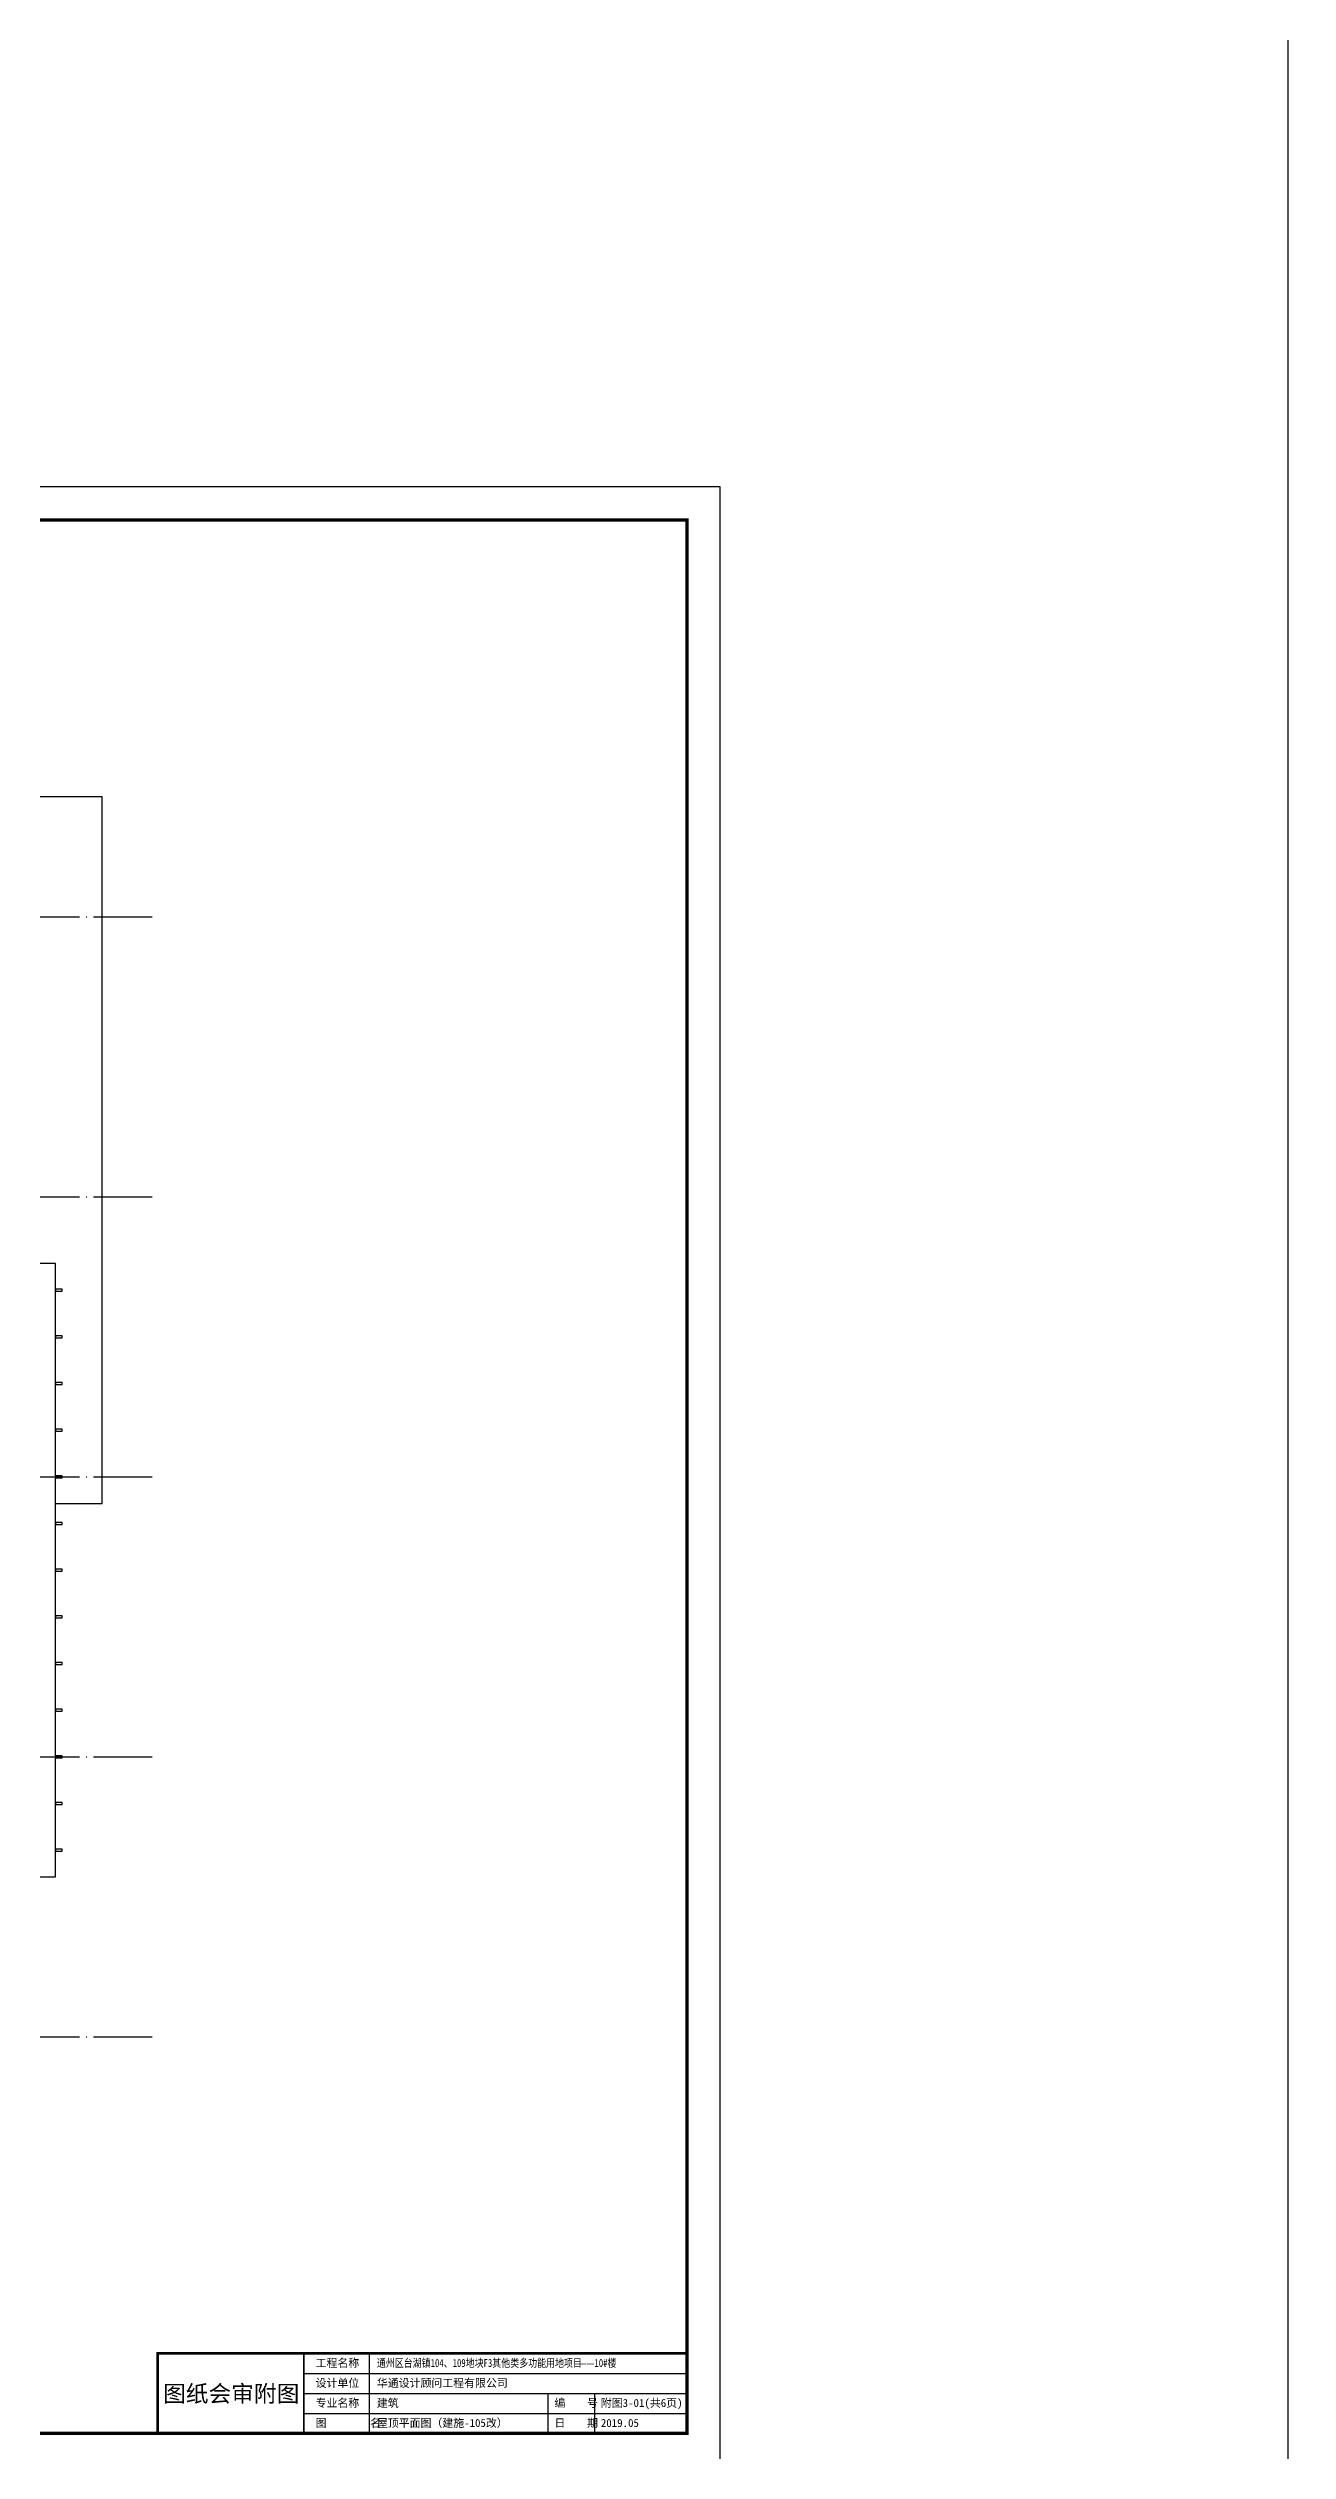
# Model space of a CAD drawing. Extents: x -186750 to 855523, y -12902 to 560425.
# Drawn here: x 45377 to 82585, y 284576 to 356657 of the extents above; entities that cross this region are included whole.
import ezdxf
from ezdxf.enums import TextEntityAlignment as Align
from ezdxf.xclip import XClip

# ---------------------------------------------------------------- set-up
doc = ezdxf.new("R2010")
doc.units = 0
doc.header["$LTSCALE"] = 1000
doc.header["$MEASUREMENT"] = 0
doc.header["$XCLIPFRAME"] = 0
doc.linetypes.add('104-10 轴网$0$DOTE', pattern=[2.4200000000000004, 2, -0.2, 0.02, -0.2])
doc.linetypes.add('X-104 8#10#平面$0$109-34 轴网$0$L1$0$$AUDIT_BAD_LTYPE1', pattern=[0])
doc.layers.add('10#楼幕墙$0$04-不打印_辅助线', color=165, linetype='Continuous', plot=False)
for name, color, linetype in [('10#楼幕墙$0$A-C_玻璃幕墙', 140, 'Continuous'), ('10#楼幕墙$0$A-O_屋面', 252, 'Continuous'), ('104-10 轴网$0$A_AXIS-轴线', 252, '104-10 轴网$0$DOTE'), ('X-104 8#10#平面$0$00-图签', 7, 'Continuous'), ('X-104 8#10#平面$0$A-SUR_看线', 252, 'Continuous')]:
    doc.layers.add(name, color=color, linetype=linetype)
doc.styles.add('X-104 8#10#平面$0$华文细黑', font='STXIHEI.TTF', dxfattribs={"height": 10})

# ---------------------------------------------------------------- blocks, each defined once
blk = doc.blocks.new('10#楼幕墙')
at = {"layer": '10#楼幕墙$0$04-不打印_辅助线'}
blk.add_lwpolyline([(-18549.99999999994, 284100), (65550.00000000006, 284100), (65550.00000000006, 343500), (-18549.99999999994, 343500)], close=True, dxfattribs=at)
at = {"layer": '10#楼幕墙$0$A-C_玻璃幕墙'}
for points in [[(45600.00000005462, 319369.9999999931), (45799.99999997558, 319369.9999999931), (45799.99999997558, 319429.9999999931), (45600.00000005462, 319429.9999999931)], [(45599.99999997543, 317969.9999999608), (45799.99999997555, 317969.9999999608), (45799.99999997555, 318029.9999999608), (45599.99999997543, 318029.9999999608)], [(45599.99999997543, 316569.9999999608), (45799.99999997555, 316569.9999999608), (45799.99999997555, 316629.9999999608), (45599.99999997543, 316629.9999999608)], [(45600.00000003569, 315169.9999999608), (45799.99999997555, 315169.9999999608), (45799.99999997555, 315229.9999999608), (45600.00000003569, 315229.9999999608)], [(45600.00000002938, 313769.9999999608), (45799.99999997555, 313769.9999999608), (45799.99999997555, 313829.9999999608), (45600.00000002938, 313829.9999999608)], [(45599.99999997531, 312369.9999999608), (45799.99999997555, 312369.9999999608), (45799.99999997555, 312429.9999999608), (45599.99999997531, 312429.9999999608)], [(45599.99999997531, 310969.9999999608), (45799.99999997555, 310969.9999999608), (45799.99999997555, 311029.9999999608), (45599.99999997531, 311029.9999999608)], [(45600.00000001045, 309569.9999999607), (45799.99999997555, 309569.9999999607), (45799.99999997555, 309629.9999999607), (45600.00000001045, 309629.9999999607)], [(45600.00000000414, 308169.9999999607), (45799.99999997555, 308169.9999999607), (45799.99999997555, 308229.9999999607), (45600.00000000414, 308229.9999999607)], [(45599.99999999783, 306769.9999999607), (45799.99999997555, 306769.9999999607), (45799.99999997555, 306829.9999999607), (45599.99999999783, 306829.9999999607)], [(45599.99999999152, 305369.9999999607), (45799.99999997555, 305369.9999999607), (45799.99999997555, 305429.9999999607), (45599.99999999152, 305429.9999999607)], [(45599.99999998521, 303969.9999999607), (45799.99999997555, 303969.9999999607), (45799.99999997555, 304029.9999999607), (45599.99999998521, 304029.9999999607)], [(45599.99999997543, 302569.9999999607), (45799.99999997555, 302569.9999999607), (45799.99999997555, 302629.9999999607), (45599.99999997543, 302629.9999999607)]]:
    blk.add_lwpolyline(points, close=True, dxfattribs=at)
at = {"layer": '10#楼幕墙$0$A-O_屋面'}
blk.add_lwpolyline([(34400.00000000015, 301799.9999999902), (45599.99999997543, 301799.9999999608), (45600.00000005836, 320199.9999999641), (33570.00000000377, 320199.9999999633)], dxfattribs=at)
blk = doc.blocks.new('104-10 轴网')
at = {"layer": '104-10 轴网$0$A_AXIS-轴线', "linetype": '104-10 轴网$0$DOTE'}
for p, q in [((-5.093170329928398e-11, -6500.000000000015), (2.110027708113194e-10, 40100.00000000004)), ((8399.999999999949, -6500.000000000015), (8400.000000000211, 40100.00000000004)), ((16799.99999999992, -6500.000000000015), (16800.00000000021, 40100.00000000004)), ((25199.99999999992, -6500.000000000015), (25200.00000000021, 40100.00000000004)), ((33599.99999999995, -6500.000000000015), (33600.00000000021, 40100.00000000004)), ((41999.99999999995, -6500.000000000015), (42000.00000000021, 40100.00000000004)), ((120429.5977508623, 40099.99999999988), (120429.5977508621, -6500.000000000178)), ((128829.5977508623, 40099.99999999988), (128829.5977508621, -6500.000000000186)), ((137229.5977508624, 40099.99999999987), (137229.5977508621, -6500.000000000186)), ((145629.5977508624, 40099.99999999987), (145629.5977508621, -6500.000000000186)), ((154029.5977508624, 40099.99999999987), (154029.5977508621, -6500.000000000186)), ((162429.5977508624, 40099.99999999987), (162429.5977508621, -6500.000000000186)), ((-6500.000000000022, 33599.99999999999), (48500.00000000018, 33600.00000000004)), ((168929.5977508623, 33599.99999999987), (113929.5977508621, 33599.99999999983)), ((-6500.000000000022, 25199.99999999999), (48500.00000000018, 25200.00000000004)), ((168929.5977508623, 25199.99999999987), (113929.5977508621, 25199.99999999982)), ((-6500.000000000022, 16799.99999999999), (48500.00000000018, 16800.00000000004)), ((168929.5977508623, 16799.99999999987), (113929.5977508621, 16799.99999999982)), ((-6500.000000000022, 8399.999999999985), (48500.00000000018, 8400.000000000044)), ((168929.5977508623, 8399.999999999873), (113929.5977508621, 8399.999999999822)), ((-6500.000000000022, -1.477928890381008e-11), (48500.00000000018, 4.342837200965732e-11)), ((168929.5977508623, -1.2732925824821e-10), (113929.5977508621, -1.782609615474939e-10))]:
    blk.add_line(p, q, dxfattribs=at)
at = {"layer": 'Defpoints'}
for points in [[(-16049.99999999992, 45500.00000000001), (58050.00000000011, 45499.99999999999), (58050.00000000011, -11900.00000000001), (-16049.99999999998, -11899.99999999996)], [(104379.5977508624, 45500.00000000001), (178479.5977508625, 45499.99999999999), (178479.5977508625, -11900.00000000001), (104379.5977508624, -11899.99999999996)]]:
    blk.add_lwpolyline(points, close=True, dxfattribs=at)
blk = doc.blocks.new('X-104 8#10#平面$0$trwearew')
for p, q in [((-115, 0), (-115, 24)), ((-115, 24), (0, 24)), ((-115, 24), (0, 24)), ((-115, 24), (-115, 0)), ((-95.27599293774074, 0), (-95.27599293774074, 24)), ((-115, 18), (0, 18)), ((-115, 12), (0, 12)), ((-115, 12), (0, 12)), ((-41.70157382739126, 12), (-41.70157382739126, 0)), ((-27.68832766465493, 0), (-27.68832766465493, 12)), ((-115, 6), (0, 6))]:
    blk.add_line(p, q)
at = {"const_width": 0.8}
blk.add_lwpolyline([(0, 24), (-158.807311320692, 24), (-158.807311320692, 0)], dxfattribs=at)
at = {"style": 'X-104 8#10#平面$0$华文细黑'}
for s, p in [('工程名称', (-111.4323570841025, 22.34845565580508)), ('设计单位', (-111.4323570841025, 16.34845565580508)), ('华通设计顾问工程有限公司', (-93.05368602182716, 16.34845565580508)), ('专业名称', (-111.4323570841025, 10.34845565580508)), ('编    号', (-39.77706262940774, 10.34845565580508)), ('图        名', (-111.4323570841025, 4.348455655805083)), ('日    期', (-39.77706262940774, 4.348455655805083))]:
    blk.add_text(s, height=2.4, dxfattribs=at).set_placement(p, align=Align.TOP_LEFT)
at = {"insert": (-136.7626918819392, 11.67246800927285), "char_height": 5, "width": 58.48948377250053, "attachment_point": 5, "style": 'X-104 8#10#平面$0$华文细黑'}
blk.add_mtext('图纸会审附图', dxfattribs=at)
blk = doc.blocks.new('X-104 8#10#平面')
at = {"layer": 'Defpoints', "color": 1}
blk.add_lwpolyline([(-53988.50000000041, 387678.9999999998), (82584.99999999959, 387679), (82584.9999999997, 284100.0000000001), (-53988.50000000031, 284099.9999999999)], close=True, dxfattribs=at)
at = {"layer": 'X-104 8#10#平面$0$00-图签'}
blk.add_lwpolyline([(-18549.99999999983, 284100.0000000001), (65550.00000000017, 284100.0000000001), (65550.00000000012, 343500.0000000002), (-18549.99999999988, 343500.0000000001)], close=True, dxfattribs=at)
at = {"layer": 'X-104 8#10#平面$0$00-图签', "const_width": 100}
blk.add_lwpolyline([(-16049.99999999983, 285100.0000000001), (64550.00000000017, 285100.0000000001), (64550.00000000012, 342500.0000000002), (-16049.99999999988, 342500.0000000001)], close=True, dxfattribs=at)
at = {"layer": 'X-104 8#10#平面$0$A-SUR_看线'}
blk.add_lwpolyline([(45599.99999999497, 312999.9999999976), (47000.0000000075, 312999.9999999978), (47000.00000000398, 334200.0000000825), (32800.00000000682, 334200.0000000814), (32800.00000000672, 331399.9999999936)], dxfattribs=at)
at = {"linetype": 'X-104 8#10#平面$0$109-34 轴网$0$L1$0$$AUDIT_BAD_LTYPE1'}
ref = blk.add_blockref('10#楼幕墙', (0, 0), dxfattribs=at)
XClip(ref).set_block_clipping_path([(-18549.99999999996, -12899.99999999999), (65550.00000000006, 343500.0000000001)])
ref = blk.add_blockref('104-10 轴网', (2.546585164964199e-10, 297000), dxfattribs=at)
XClip(ref).set_block_clipping_path([(-16049.999999999924, -11899.999999999913), (58049.99999999998, 45500.00000000012)])
at = {"xscale": 100, "yscale": 100, "zscale": 100}
blk.add_blockref('X-104 8#10#平面$0$trwearew', (64550.00000000017, 285100.0000000001), dxfattribs=at)
at = {"color": 4, "style": 'X-104 8#10#平面$0$华文细黑', "width": 0.8}
blk.add_text('通州区台湖镇104、109地块F3其他类多功能用地项目', height=240, dxfattribs=at).set_placement((55244.63139781746, 287334.8455655799), align=Align.TOP_LEFT)
at = {"color": 2, "style": 'X-104 8#10#平面$0$华文细黑', "width": 0.8}
blk.add_text('——10#楼', height=240, dxfattribs=at).set_placement((61306.17851634457, 287334.8455655799), align=Align.TOP_LEFT)
at = {"color": 2, "style": 'X-104 8#10#平面$0$华文细黑'}
for s, p in [('建筑', (55244.63139781746, 286134.8455655799)), ('附图3-01(共6页)', (61965.51852123433, 286134.8455655799)), ('屋顶平面图（建施-105改）', (55244.63139781746, 285534.8455655799)), ('2019.05', (61965.51852123433, 285534.8455655799))]:
    blk.add_text(s, height=240, dxfattribs=at).set_placement(p, align=Align.TOP_LEFT)
at = {"color": 4, "style": 'X-104 8#10#平面$0$华文细黑'}
blk.add_text('华通设计顾问工程有限公司', height=240, dxfattribs=at).set_placement((55244.63139781746, 286734.8455655799), align=Align.TOP_LEFT)

msp = doc.modelspace()

# ---------------------------------------------------------------- block references
msp.add_blockref('X-104 8#10#平面', (0, 0))

doc.saveas('drawing.dxf')
